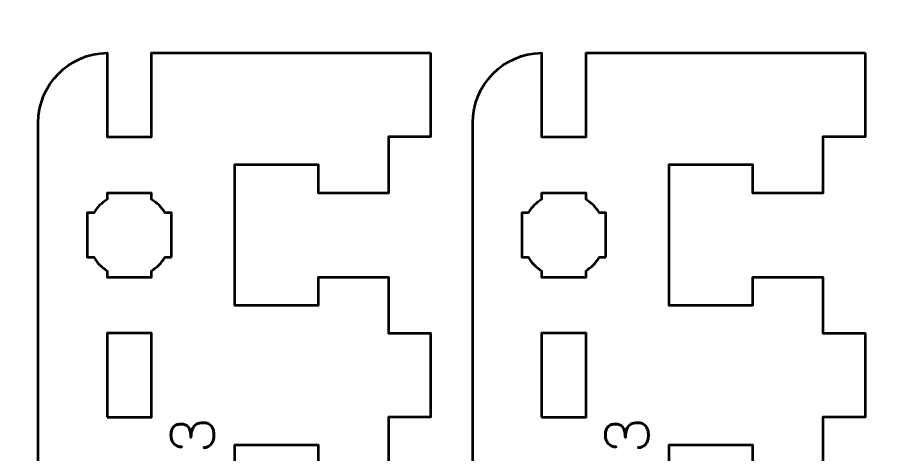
# Model space of a CAD drawing. Header units: centimetres. Extents: x -21 to 0, y -29.7 to 0.
# Drawn here: x -10.5 to -4.34, y -10.67 to -7.55 of the extents above; entities that cross this region are included whole.
import ezdxf

# ---------------------------------------------------------------- set-up
doc = ezdxf.new("R2010")
doc.units = ezdxf.units.CM
doc.header["$MEASUREMENT"] = 0
doc.layers.add('Layer 1', color=7, linetype='Continuous')

msp = doc.modelspace()

# ---------------------------------------------------------------- linework, layer by layer
at = {"layer": 'Layer 1', "color": 22, "lineweight": 53}
msp.add_open_spline([(-21.00003, -29.19995), (-21.00003, -29.19995), (-21.00003, -0.49992), (-21.00003, -0.49992), (-21.00003, -0.49992), (-21.00003, -0.22295), (-20.77694, 0.00004), (-20.49994, 0.00004), (-20.49994, 0.00004), (-20.49994, 0.00004), (-0.50008, 0.00004), (-0.50008, 0.00004), (-0.50008, 0.00004), (-0.22294, 0.00004), (0.00002, -0.22295), (0.00002, -0.49992), (0.00002, -0.49992), (0.00002, -0.49992), (0.00002, -29.19995), (0.00002, -29.19995), (0.00002, -29.19995), (0.00002, -29.47695), (-0.22294, -29.70004), (-0.50008, -29.70004), (-0.50008, -29.70004), (-0.50008, -29.70004), (-20.49994, -29.70004), (-20.49994, -29.70004), (-20.49994, -29.70004), (-20.77694, -29.70004), (-21.00003, -29.47695), (-21.00003, -29.19995)], degree=3, knots=[0, 0, 0, 0, 0.125, 0.125, 0.125, 0.125, 0.25, 0.25, 0.25, 0.25, 0.375, 0.375, 0.375, 0.375, 0.5, 0.5, 0.5, 0.5, 0.625, 0.625, 0.625, 0.625, 0.75, 0.75, 0.75, 0.75, 0.875, 0.875, 0.875, 0.875, 1, 1, 1, 1], dxfattribs=at)
at = {"layer": 'Layer 1', "color": 114, "lineweight": 53}
for points in [[(-7.55, -7.80006), (-7.55, -7.80006), (-7.85, -7.80006), (-7.85, -7.80006), (-7.85, -7.80006), (-7.85, -7.80006), (-7.84999, -7.80006), (-7.84999, -7.80006), (-7.84999, -7.80006), (-7.84999, -7.80006), (-9.54125, -7.80006), (-9.54125, -7.80006), (-9.54125, -7.80006), (-9.54125, -7.80006), (-9.54125, -8.40006), (-9.54125, -8.40006), (-9.54125, -8.40006), (-9.54125, -8.40006), (-9.85875, -8.40006), (-9.85875, -8.40006), (-9.85875, -8.40006), (-9.85875, -8.40006), (-9.85875, -7.80017), (-9.85875, -7.80017), (-9.85875, -7.80017), (-10.1308, -7.80484), (-10.35, -8.0269), (-10.35, -8.30006), (-10.35, -8.30006), (-10.35, -8.30006), (-10.35, -13.90005), (-10.35, -13.90005), (-10.35, -13.90005), (-10.35, -14.17321), (-10.1308, -14.39527), (-9.85875, -14.39994), (-9.85875, -14.39994), (-9.85875, -14.39994), (-9.85875, -13.80005), (-9.85875, -13.80005), (-9.85875, -13.80005), (-9.85875, -13.80005), (-9.54125, -13.80005), (-9.54125, -13.80005), (-9.54125, -13.80005), (-9.54125, -13.80005), (-9.54125, -14.39812), (-9.54125, -14.39812), (-9.54125, -14.39812), (-9.54125, -14.39812), (-7.55, -14.38755), (-7.55, -14.38755), (-7.55, -14.38755), (-7.55, -14.38755), (-7.55, -13.80005), (-7.55, -13.80005), (-7.55, -13.80005), (-7.55, -13.80005), (-7.85, -13.80005), (-7.85, -13.80005), (-7.85, -13.80005), (-7.85, -13.80005), (-7.85, -13.40005), (-7.85, -13.40005), (-7.85, -13.40005), (-7.85, -13.40005), (-8.35, -13.40005), (-8.35, -13.40005), (-8.35, -13.40005), (-8.35, -13.40005), (-8.35001, -13.60005), (-8.35001, -13.60005), (-8.35001, -13.60005), (-8.35001, -13.60005), (-8.95, -13.60005), (-8.95, -13.60005), (-8.95, -13.60005), (-8.95, -13.21672), (-8.95, -12.98338), (-8.95, -12.60005), (-8.95, -12.60005), (-8.95, -12.60005), (-8.35001, -12.60005), (-8.35001, -12.60005), (-8.35001, -12.60005), (-8.35001, -12.60005), (-8.35, -12.80005), (-8.35, -12.80005), (-8.35, -12.80005), (-8.35, -12.80005), (-7.84999, -12.80005), (-7.84999, -12.80005), (-7.84999, -12.80005), (-7.84999, -12.80005), (-7.85, -12.40005), (-7.85, -12.40005), (-7.85, -12.40005), (-7.85, -12.40005), (-7.55, -12.40005), (-7.55, -12.40005), (-7.55, -12.40005), (-7.55, -12.40005), (-7.55, -11.80005), (-7.55, -11.80005), (-7.55, -11.80005), (-7.55, -11.80005), (-7.85, -11.80005), (-7.85, -11.80005), (-7.85, -11.80005), (-7.85, -11.80005), (-7.85, -11.40005), (-7.85, -11.40005), (-7.85, -11.40005), (-7.85, -11.40005), (-8.35, -11.40005), (-8.35, -11.40005), (-8.35, -11.40005), (-8.35, -11.40005), (-8.35001, -11.60005), (-8.35001, -11.60005), (-8.35001, -11.60005), (-8.35001, -11.60005), (-8.95, -11.60005), (-8.95, -11.60005), (-8.95, -11.60005), (-8.95, -11.21672), (-8.95, -10.98339), (-8.95, -10.60006), (-8.95, -10.60006), (-8.95, -10.60006), (-8.35001, -10.60006), (-8.35001, -10.60006), (-8.35001, -10.60006), (-8.35001, -10.60006), (-8.35, -10.80006), (-8.35, -10.80006), (-8.35, -10.80006), (-8.35, -10.80006), (-7.84999, -10.80006), (-7.84999, -10.80006), (-7.84999, -10.80006), (-7.84999, -10.80006), (-7.85, -10.40006), (-7.85, -10.40006), (-7.85, -10.40006), (-7.85, -10.40006), (-7.55, -10.40006), (-7.55, -10.40006), (-7.55, -10.40006), (-7.55, -10.40006), (-7.55, -9.80006), (-7.55, -9.80006), (-7.55, -9.80006), (-7.55, -9.80006), (-7.85, -9.80006), (-7.85, -9.80006), (-7.85, -9.80006), (-7.85, -9.80006), (-7.85, -9.40006), (-7.85, -9.40006), (-7.85, -9.40006), (-7.85, -9.40006), (-8.35, -9.40006), (-8.35, -9.40006), (-8.35, -9.40006), (-8.35, -9.40006), (-8.35001, -9.60006), (-8.35001, -9.60006), (-8.35001, -9.60006), (-8.35001, -9.60006), (-8.95, -9.60006), (-8.95, -9.60006), (-8.95, -9.60006), (-8.95, -9.21673), (-8.95, -8.98339), (-8.95, -8.60006), (-8.95, -8.60006), (-8.95, -8.60006), (-8.35001, -8.60006), (-8.35001, -8.60006), (-8.35001, -8.60006), (-8.35001, -8.60006), (-8.35, -8.80006), (-8.35, -8.80006), (-8.35, -8.80006), (-8.35, -8.80006), (-7.84999, -8.80006), (-7.84999, -8.80006), (-7.84999, -8.80006), (-7.84999, -8.80006), (-7.85, -8.40006), (-7.85, -8.40006), (-7.85, -8.40006), (-7.85, -8.40006), (-7.55, -8.40006), (-7.55, -8.40006), (-7.55, -8.40006), (-7.55, -8.40006), (-7.55, -7.80006), (-7.55, -7.80006)], [(-4.45, -7.80006), (-4.45, -7.80006), (-4.75, -7.80006), (-4.75, -7.80006), (-4.75, -7.80006), (-4.75, -7.80006), (-4.74999, -7.80006), (-4.74999, -7.80006), (-4.74999, -7.80006), (-4.74999, -7.80006), (-6.44125, -7.80006), (-6.44125, -7.80006), (-6.44125, -7.80006), (-6.44125, -7.80006), (-6.44125, -8.40006), (-6.44125, -8.40006), (-6.44125, -8.40006), (-6.44125, -8.40006), (-6.75875, -8.40006), (-6.75875, -8.40006), (-6.75875, -8.40006), (-6.75875, -8.40006), (-6.75875, -7.80017), (-6.75875, -7.80017), (-6.75875, -7.80017), (-7.0308, -7.80484), (-7.25, -8.0269), (-7.25, -8.30006), (-7.25, -8.30006), (-7.25, -8.30006), (-7.25, -13.90005), (-7.25, -13.90005), (-7.25, -13.90005), (-7.25, -14.17321), (-7.0308, -14.39527), (-6.75875, -14.39994), (-6.75875, -14.39994), (-6.75875, -14.39994), (-6.75875, -13.80005), (-6.75875, -13.80005), (-6.75875, -13.80005), (-6.75875, -13.80005), (-6.44125, -13.80005), (-6.44125, -13.80005), (-6.44125, -13.80005), (-6.44125, -13.80005), (-6.44125, -14.39812), (-6.44125, -14.39812), (-6.44125, -14.39812), (-6.44125, -14.39812), (-4.45, -14.38755), (-4.45, -14.38755), (-4.45, -14.38755), (-4.45, -14.38755), (-4.45, -13.80005), (-4.45, -13.80005), (-4.45, -13.80005), (-4.45, -13.80005), (-4.75, -13.80005), (-4.75, -13.80005), (-4.75, -13.80005), (-4.75, -13.80005), (-4.75, -13.40005), (-4.75, -13.40005), (-4.75, -13.40005), (-4.75, -13.40005), (-5.25, -13.40005), (-5.25, -13.40005), (-5.25, -13.40005), (-5.25, -13.40005), (-5.25001, -13.60005), (-5.25001, -13.60005), (-5.25001, -13.60005), (-5.25001, -13.60005), (-5.85, -13.60005), (-5.85, -13.60005), (-5.85, -13.60005), (-5.85, -13.21672), (-5.85, -12.98338), (-5.85, -12.60005), (-5.85, -12.60005), (-5.85, -12.60005), (-5.25001, -12.60005), (-5.25001, -12.60005), (-5.25001, -12.60005), (-5.25001, -12.60005), (-5.25, -12.80005), (-5.25, -12.80005), (-5.25, -12.80005), (-5.25, -12.80005), (-4.74999, -12.80005), (-4.74999, -12.80005), (-4.74999, -12.80005), (-4.74999, -12.80005), (-4.75, -12.40005), (-4.75, -12.40005), (-4.75, -12.40005), (-4.75, -12.40005), (-4.45, -12.40005), (-4.45, -12.40005), (-4.45, -12.40005), (-4.45, -12.40005), (-4.45, -11.80005), (-4.45, -11.80005), (-4.45, -11.80005), (-4.45, -11.80005), (-4.75, -11.80005), (-4.75, -11.80005), (-4.75, -11.80005), (-4.75, -11.80005), (-4.75, -11.40005), (-4.75, -11.40005), (-4.75, -11.40005), (-4.75, -11.40005), (-5.25, -11.40005), (-5.25, -11.40005), (-5.25, -11.40005), (-5.25, -11.40005), (-5.25001, -11.60005), (-5.25001, -11.60005), (-5.25001, -11.60005), (-5.25001, -11.60005), (-5.85, -11.60005), (-5.85, -11.60005), (-5.85, -11.60005), (-5.85, -11.21672), (-5.85, -10.98339), (-5.85, -10.60006), (-5.85, -10.60006), (-5.85, -10.60006), (-5.25001, -10.60006), (-5.25001, -10.60006), (-5.25001, -10.60006), (-5.25001, -10.60006), (-5.25, -10.80006), (-5.25, -10.80006), (-5.25, -10.80006), (-5.25, -10.80006), (-4.74999, -10.80006), (-4.74999, -10.80006), (-4.74999, -10.80006), (-4.74999, -10.80006), (-4.75, -10.40006), (-4.75, -10.40006), (-4.75, -10.40006), (-4.75, -10.40006), (-4.45, -10.40006), (-4.45, -10.40006), (-4.45, -10.40006), (-4.45, -10.40006), (-4.45, -9.80006), (-4.45, -9.80006), (-4.45, -9.80006), (-4.45, -9.80006), (-4.75, -9.80006), (-4.75, -9.80006), (-4.75, -9.80006), (-4.75, -9.80006), (-4.75, -9.40006), (-4.75, -9.40006), (-4.75, -9.40006), (-4.75, -9.40006), (-5.25, -9.40006), (-5.25, -9.40006), (-5.25, -9.40006), (-5.25, -9.40006), (-5.25001, -9.60006), (-5.25001, -9.60006), (-5.25001, -9.60006), (-5.25001, -9.60006), (-5.85, -9.60006), (-5.85, -9.60006), (-5.85, -9.60006), (-5.85, -9.21673), (-5.85, -8.98339), (-5.85, -8.60006), (-5.85, -8.60006), (-5.85, -8.60006), (-5.25001, -8.60006), (-5.25001, -8.60006), (-5.25001, -8.60006), (-5.25001, -8.60006), (-5.25, -8.80006), (-5.25, -8.80006), (-5.25, -8.80006), (-5.25, -8.80006), (-4.74999, -8.80006), (-4.74999, -8.80006), (-4.74999, -8.80006), (-4.74999, -8.80006), (-4.75, -8.40006), (-4.75, -8.40006), (-4.75, -8.40006), (-4.75, -8.40006), (-4.45, -8.40006), (-4.45, -8.40006), (-4.45, -8.40006), (-4.45, -8.40006), (-4.45, -7.80006), (-4.45, -7.80006)]]:
    msp.add_open_spline(points, degree=3, knots=[0, 0, 0, 0, 0.02, 0.02, 0.02, 0.02, 0.04, 0.04, 0.04, 0.04, 0.06, 0.06, 0.06, 0.06, 0.08, 0.08, 0.08, 0.08, 0.1, 0.1, 0.1, 0.1, 0.12, 0.12, 0.12, 0.12, 0.14, 0.14, 0.14, 0.14, 0.16, 0.16, 0.16, 0.16, 0.18, 0.18, 0.18, 0.18, 0.2, 0.2, 0.2, 0.2, 0.22, 0.22, 0.22, 0.22, 0.24, 0.24, 0.24, 0.24, 0.26, 0.26, 0.26, 0.26, 0.28, 0.28, 0.28, 0.28, 0.3, 0.3, 0.3, 0.3, 0.32, 0.32, 0.32, 0.32, 0.34, 0.34, 0.34, 0.34, 0.36, 0.36, 0.36, 0.36, 0.38, 0.38, 0.38, 0.38, 0.4, 0.4, 0.4, 0.4, 0.42, 0.42, 0.42, 0.42, 0.44, 0.44, 0.44, 0.44, 0.46, 0.46, 0.46, 0.46, 0.48, 0.48, 0.48, 0.48, 0.5, 0.5, 0.5, 0.5, 0.52, 0.52, 0.52, 0.52, 0.54, 0.54, 0.54, 0.54, 0.56, 0.56, 0.56, 0.56, 0.58, 0.58, 0.58, 0.58, 0.6, 0.6, 0.6, 0.6, 0.62, 0.62, 0.62, 0.62, 0.64, 0.64, 0.64, 0.64, 0.66, 0.66, 0.66, 0.66, 0.68, 0.68, 0.68, 0.68, 0.7, 0.7, 0.7, 0.7, 0.72, 0.72, 0.72, 0.72, 0.74, 0.74, 0.74, 0.74, 0.76, 0.76, 0.76, 0.76, 0.78, 0.78, 0.78, 0.78, 0.8, 0.8, 0.8, 0.8, 0.82, 0.82, 0.82, 0.82, 0.84, 0.84, 0.84, 0.84, 0.86, 0.86, 0.86, 0.86, 0.88, 0.88, 0.88, 0.88, 0.9, 0.9, 0.9, 0.9, 0.92, 0.92, 0.92, 0.92, 0.94, 0.94, 0.94, 0.94, 0.96, 0.96, 0.96, 0.96, 0.98, 0.98, 0.98, 0.98, 1, 1, 1, 1], dxfattribs=at)
at = {"layer": 'Layer 1', "color": 250, "lineweight": 53}
for points, knots in [([(-9.4, -9.25881), (-9.4, -9.25881), (-9.44544, -9.25881), (-9.44544, -9.25881), (-9.44544, -9.25881), (-9.46967, -9.29757), (-9.5025, -9.33039), (-9.54125, -9.35462), (-9.54125, -9.35462), (-9.54125, -9.35462), (-9.54125, -9.40006), (-9.54125, -9.40006), (-9.54125, -9.40006), (-9.54125, -9.40006), (-9.7, -9.40006), (-9.7, -9.40006), (-9.7, -9.40006), (-9.7, -9.40006), (-9.85875, -9.40006), (-9.85875, -9.40006), (-9.85875, -9.40006), (-9.85875, -9.40006), (-9.85875, -9.35462), (-9.85875, -9.35462), (-9.85875, -9.35462), (-9.8975, -9.33039), (-9.93033, -9.29757), (-9.95456, -9.25881), (-9.95456, -9.25881), (-9.95456, -9.25881), (-10, -9.25881), (-10, -9.25881), (-10, -9.25881), (-10, -9.25881), (-10, -9.10006), (-10, -9.10006), (-10, -9.10006), (-10, -9.10006), (-10, -8.94131), (-10, -8.94131), (-10, -8.94131), (-10, -8.94131), (-9.95456, -8.94131), (-9.95456, -8.94131), (-9.95456, -8.94131), (-9.93033, -8.90255), (-9.8975, -8.86973), (-9.85875, -8.8455), (-9.85875, -8.8455), (-9.85875, -8.8455), (-9.85875, -8.80006), (-9.85875, -8.80006), (-9.85875, -8.80006), (-9.85875, -8.80006), (-9.7, -8.80006), (-9.7, -8.80006), (-9.7, -8.80006), (-9.7, -8.80006), (-9.54125, -8.80006), (-9.54125, -8.80006), (-9.54125, -8.80006), (-9.54125, -8.80006), (-9.54125, -8.8455), (-9.54125, -8.8455), (-9.54125, -8.8455), (-9.5025, -8.86973), (-9.46967, -8.90255), (-9.44544, -8.94131), (-9.44544, -8.94131), (-9.44544, -8.94131), (-9.4, -8.94131), (-9.4, -8.94131), (-9.4, -8.94131), (-9.4, -8.94131), (-9.4, -9.10006), (-9.4, -9.10006), (-9.4, -9.10006), (-9.4, -9.10006), (-9.4, -9.25881), (-9.4, -9.25881)], [0, 0, 0, 0, 0.05, 0.05, 0.05, 0.05, 0.1, 0.1, 0.1, 0.1, 0.15, 0.15, 0.15, 0.15, 0.2, 0.2, 0.2, 0.2, 0.25, 0.25, 0.25, 0.25, 0.3, 0.3, 0.3, 0.3, 0.35, 0.35, 0.35, 0.35, 0.4, 0.4, 0.4, 0.4, 0.45, 0.45, 0.45, 0.45, 0.5, 0.5, 0.5, 0.5, 0.55, 0.55, 0.55, 0.55, 0.6, 0.6, 0.6, 0.6, 0.65, 0.65, 0.65, 0.65, 0.7, 0.7, 0.7, 0.7, 0.75, 0.75, 0.75, 0.75, 0.8, 0.8, 0.8, 0.8, 0.85, 0.85, 0.85, 0.85, 0.9, 0.9, 0.9, 0.9, 0.95, 0.95, 0.95, 0.95, 1, 1, 1, 1]), ([(-6.3, -9.25881), (-6.3, -9.25881), (-6.34544, -9.25881), (-6.34544, -9.25881), (-6.34544, -9.25881), (-6.36967, -9.29757), (-6.4025, -9.33039), (-6.44125, -9.35462), (-6.44125, -9.35462), (-6.44125, -9.35462), (-6.44125, -9.40006), (-6.44125, -9.40006), (-6.44125, -9.40006), (-6.44125, -9.40006), (-6.6, -9.40006), (-6.6, -9.40006), (-6.6, -9.40006), (-6.6, -9.40006), (-6.75875, -9.40006), (-6.75875, -9.40006), (-6.75875, -9.40006), (-6.75875, -9.40006), (-6.75875, -9.35462), (-6.75875, -9.35462), (-6.75875, -9.35462), (-6.7975, -9.33039), (-6.83033, -9.29757), (-6.85456, -9.25881), (-6.85456, -9.25881), (-6.85456, -9.25881), (-6.9, -9.25881), (-6.9, -9.25881), (-6.9, -9.25881), (-6.9, -9.25881), (-6.9, -9.10006), (-6.9, -9.10006), (-6.9, -9.10006), (-6.9, -9.10006), (-6.9, -8.94131), (-6.9, -8.94131), (-6.9, -8.94131), (-6.9, -8.94131), (-6.85456, -8.94131), (-6.85456, -8.94131), (-6.85456, -8.94131), (-6.83033, -8.90255), (-6.7975, -8.86973), (-6.75875, -8.8455), (-6.75875, -8.8455), (-6.75875, -8.8455), (-6.75875, -8.80006), (-6.75875, -8.80006), (-6.75875, -8.80006), (-6.75875, -8.80006), (-6.6, -8.80006), (-6.6, -8.80006), (-6.6, -8.80006), (-6.6, -8.80006), (-6.44125, -8.80006), (-6.44125, -8.80006), (-6.44125, -8.80006), (-6.44125, -8.80006), (-6.44125, -8.8455), (-6.44125, -8.8455), (-6.44125, -8.8455), (-6.4025, -8.86973), (-6.36967, -8.90255), (-6.34544, -8.94131), (-6.34544, -8.94131), (-6.34544, -8.94131), (-6.3, -8.94131), (-6.3, -8.94131), (-6.3, -8.94131), (-6.3, -8.94131), (-6.3, -9.10006), (-6.3, -9.10006), (-6.3, -9.10006), (-6.3, -9.10006), (-6.3, -9.25881), (-6.3, -9.25881)], [0, 0, 0, 0, 0.05, 0.05, 0.05, 0.05, 0.1, 0.1, 0.1, 0.1, 0.15, 0.15, 0.15, 0.15, 0.2, 0.2, 0.2, 0.2, 0.25, 0.25, 0.25, 0.25, 0.3, 0.3, 0.3, 0.3, 0.35, 0.35, 0.35, 0.35, 0.4, 0.4, 0.4, 0.4, 0.45, 0.45, 0.45, 0.45, 0.5, 0.5, 0.5, 0.5, 0.55, 0.55, 0.55, 0.55, 0.6, 0.6, 0.6, 0.6, 0.65, 0.65, 0.65, 0.65, 0.7, 0.7, 0.7, 0.7, 0.75, 0.75, 0.75, 0.75, 0.8, 0.8, 0.8, 0.8, 0.85, 0.85, 0.85, 0.85, 0.9, 0.9, 0.9, 0.9, 0.95, 0.95, 0.95, 0.95, 1, 1, 1, 1]), ([(-9.85875, -10.40006), (-9.85875, -10.40006), (-9.85875, -9.80006), (-9.85875, -9.80006), (-9.85875, -9.80006), (-9.85875, -9.80006), (-9.54125, -9.80006), (-9.54125, -9.80006), (-9.54125, -9.80006), (-9.54125, -9.80006), (-9.54125, -10.40006), (-9.54125, -10.40006), (-9.54125, -10.40006), (-9.54125, -10.40006), (-9.85875, -10.40006), (-9.85875, -10.40006)], [0, 0, 0, 0, 0.25, 0.25, 0.25, 0.25, 0.5, 0.5, 0.5, 0.5, 0.75, 0.75, 0.75, 0.75, 1, 1, 1, 1]), ([(-6.75875, -10.40006), (-6.75875, -10.40006), (-6.75875, -9.80006), (-6.75875, -9.80006), (-6.75875, -9.80006), (-6.75875, -9.80006), (-6.44125, -9.80006), (-6.44125, -9.80006), (-6.44125, -9.80006), (-6.44125, -9.80006), (-6.44125, -10.40006), (-6.44125, -10.40006), (-6.44125, -10.40006), (-6.44125, -10.40006), (-6.75875, -10.40006), (-6.75875, -10.40006)], [0, 0, 0, 0, 0.25, 0.25, 0.25, 0.25, 0.5, 0.5, 0.5, 0.5, 0.75, 0.75, 0.75, 0.75, 1, 1, 1, 1])]:
    msp.add_open_spline(points, degree=3, knots=knots, dxfattribs=at)
at = {"layer": 'Layer 1', "color": 30, "lineweight": 53}
for points in [[(-9.17274, -10.61768), (-9.1575, -10.61761), (-9.14424, -10.61408), (-9.13274, -10.6071), (-9.13274, -10.6071), (-9.12131, -10.60011), (-9.11235, -10.59016), (-9.10593, -10.57718), (-9.10593, -10.57718), (-9.09951, -10.5642), (-9.09626, -10.54861), (-9.09612, -10.53047), (-9.09612, -10.53047), (-9.09612, -10.51686), (-9.09753, -10.50451), (-9.10049, -10.49329), (-9.10049, -10.49329), (-9.10346, -10.48214), (-9.10804, -10.47255), (-9.11432, -10.46443), (-9.11432, -10.46443), (-9.1206, -10.45632), (-9.12872, -10.45011), (-9.13859, -10.44567), (-9.13859, -10.44567), (-9.14854, -10.44129), (-9.16047, -10.43911), (-9.17444, -10.43904), (-9.17444, -10.43904), (-9.19306, -10.43896), (-9.2088, -10.44277), (-9.22157, -10.45032), (-9.22157, -10.45032), (-9.23434, -10.45787), (-9.24393, -10.46959), (-9.25049, -10.48532), (-9.25049, -10.48532), (-9.25706, -10.50105), (-9.26037, -10.52123), (-9.26037, -10.54571), (-9.26037, -10.54571), (-9.2603, -10.52744), (-9.26199, -10.51213), (-9.26545, -10.49964), (-9.26545, -10.49964), (-9.26891, -10.48722), (-9.27378, -10.47728), (-9.28013, -10.4698), (-9.28013, -10.4698), (-9.28641, -10.46232), (-9.29389, -10.45689), (-9.30249, -10.45364), (-9.30249, -10.45364), (-9.31103, -10.45032), (-9.32041, -10.4487), (-9.33064, -10.44877), (-9.33064, -10.44877), (-9.34088, -10.4487), (-9.35033, -10.45011), (-9.35908, -10.45293), (-9.35908, -10.45293), (-9.36783, -10.45569), (-9.37552, -10.4602), (-9.38208, -10.46634), (-9.38208, -10.46634), (-9.38864, -10.47248), (-9.39379, -10.48059), (-9.39746, -10.49054), (-9.39746, -10.49054), (-9.40113, -10.50056), (-9.40296, -10.51277), (-9.40303, -10.52709), (-9.40303, -10.52709), (-9.40296, -10.54134), (-9.40085, -10.55383), (-9.39675, -10.56441), (-9.39675, -10.56441), (-9.39266, -10.57507), (-9.38709, -10.58381), (-9.37996, -10.59087), (-9.37996, -10.59087), (-9.37284, -10.59785), (-9.36472, -10.60308), (-9.35555, -10.60653), (-9.35555, -10.60653), (-9.34638, -10.61006), (-9.33664, -10.61175), (-9.32641, -10.61175), (-9.32641, -10.61175), (-9.33664, -10.61175), (-9.34638, -10.61006), (-9.35555, -10.60653), (-9.35555, -10.60653), (-9.36472, -10.60308), (-9.37284, -10.59785), (-9.37996, -10.59087), (-9.37996, -10.59087), (-9.38709, -10.58381), (-9.39266, -10.57507), (-9.39675, -10.56441), (-9.39675, -10.56441), (-9.40085, -10.55383), (-9.40296, -10.54134), (-9.40303, -10.52709), (-9.40303, -10.52709), (-9.40296, -10.51277), (-9.40113, -10.50056), (-9.39746, -10.49054), (-9.39746, -10.49054), (-9.39379, -10.48059), (-9.38864, -10.47248), (-9.38208, -10.46634), (-9.38208, -10.46634), (-9.37552, -10.4602), (-9.36783, -10.45569), (-9.35908, -10.45293), (-9.35908, -10.45293), (-9.35033, -10.45011), (-9.34088, -10.4487), (-9.33064, -10.44877), (-9.33064, -10.44877), (-9.32041, -10.4487), (-9.31103, -10.45032), (-9.30249, -10.45364), (-9.30249, -10.45364), (-9.29389, -10.45689), (-9.28641, -10.46232), (-9.28013, -10.4698), (-9.28013, -10.4698), (-9.27378, -10.47728), (-9.26891, -10.48722), (-9.26545, -10.49964), (-9.26545, -10.49964), (-9.26199, -10.51213), (-9.2603, -10.52744), (-9.26037, -10.54571), (-9.26037, -10.54571), (-9.26037, -10.52123), (-9.25706, -10.50105), (-9.25049, -10.48532), (-9.25049, -10.48532), (-9.24393, -10.46959), (-9.23434, -10.45787), (-9.22157, -10.45032), (-9.22157, -10.45032), (-9.2088, -10.44277), (-9.19306, -10.43896), (-9.17444, -10.43904), (-9.17444, -10.43904), (-9.16047, -10.43911), (-9.14854, -10.44129), (-9.13859, -10.44567), (-9.13859, -10.44567), (-9.12872, -10.45011), (-9.1206, -10.45632), (-9.11432, -10.46443), (-9.11432, -10.46443), (-9.10804, -10.47255), (-9.10346, -10.48214), (-9.10049, -10.49329), (-9.10049, -10.49329), (-9.09753, -10.50451), (-9.09612, -10.51686), (-9.09612, -10.53047), (-9.09612, -10.53047), (-9.09626, -10.54861), (-9.09951, -10.5642), (-9.10593, -10.57718), (-9.10593, -10.57718), (-9.11235, -10.59016), (-9.12131, -10.60011), (-9.13274, -10.6071), (-9.13274, -10.6071), (-9.14424, -10.61408), (-9.1575, -10.61761), (-9.17274, -10.61768)], [(-6.07274, -10.61768), (-6.0575, -10.61761), (-6.04424, -10.61408), (-6.03274, -10.6071), (-6.03274, -10.6071), (-6.02131, -10.60011), (-6.01235, -10.59016), (-6.00593, -10.57718), (-6.00593, -10.57718), (-5.99951, -10.5642), (-5.99626, -10.54861), (-5.99612, -10.53047), (-5.99612, -10.53047), (-5.99612, -10.51686), (-5.99753, -10.50451), (-6.00049, -10.49329), (-6.00049, -10.49329), (-6.00346, -10.48214), (-6.00804, -10.47255), (-6.01432, -10.46443), (-6.01432, -10.46443), (-6.0206, -10.45632), (-6.02872, -10.45011), (-6.03859, -10.44567), (-6.03859, -10.44567), (-6.04854, -10.44129), (-6.06047, -10.43911), (-6.07444, -10.43904), (-6.07444, -10.43904), (-6.09306, -10.43896), (-6.1088, -10.44277), (-6.12157, -10.45032), (-6.12157, -10.45032), (-6.13434, -10.45787), (-6.14393, -10.46959), (-6.15049, -10.48532), (-6.15049, -10.48532), (-6.15706, -10.50105), (-6.16037, -10.52123), (-6.16037, -10.54571), (-6.16037, -10.54571), (-6.1603, -10.52744), (-6.16199, -10.51213), (-6.16545, -10.49964), (-6.16545, -10.49964), (-6.16891, -10.48722), (-6.17378, -10.47728), (-6.18013, -10.4698), (-6.18013, -10.4698), (-6.18641, -10.46232), (-6.19389, -10.45689), (-6.20249, -10.45364), (-6.20249, -10.45364), (-6.21103, -10.45032), (-6.22041, -10.4487), (-6.23064, -10.44877), (-6.23064, -10.44877), (-6.24088, -10.4487), (-6.25033, -10.45011), (-6.25908, -10.45293), (-6.25908, -10.45293), (-6.26783, -10.45569), (-6.27552, -10.4602), (-6.28208, -10.46634), (-6.28208, -10.46634), (-6.28864, -10.47248), (-6.29379, -10.48059), (-6.29746, -10.49054), (-6.29746, -10.49054), (-6.30113, -10.50056), (-6.30296, -10.51277), (-6.30303, -10.52709), (-6.30303, -10.52709), (-6.30296, -10.54134), (-6.30085, -10.55383), (-6.29675, -10.56441), (-6.29675, -10.56441), (-6.29266, -10.57507), (-6.28709, -10.58381), (-6.27996, -10.59087), (-6.27996, -10.59087), (-6.27284, -10.59785), (-6.26472, -10.60308), (-6.25555, -10.60653), (-6.25555, -10.60653), (-6.24638, -10.61006), (-6.23664, -10.61175), (-6.22641, -10.61175), (-6.22641, -10.61175), (-6.23664, -10.61175), (-6.24638, -10.61006), (-6.25555, -10.60653), (-6.25555, -10.60653), (-6.26472, -10.60308), (-6.27284, -10.59785), (-6.27996, -10.59087), (-6.27996, -10.59087), (-6.28709, -10.58381), (-6.29266, -10.57507), (-6.29675, -10.56441), (-6.29675, -10.56441), (-6.30085, -10.55383), (-6.30296, -10.54134), (-6.30303, -10.52709), (-6.30303, -10.52709), (-6.30296, -10.51277), (-6.30113, -10.50056), (-6.29746, -10.49054), (-6.29746, -10.49054), (-6.29379, -10.48059), (-6.28864, -10.47248), (-6.28208, -10.46634), (-6.28208, -10.46634), (-6.27552, -10.4602), (-6.26783, -10.45569), (-6.25908, -10.45293), (-6.25908, -10.45293), (-6.25033, -10.45011), (-6.24088, -10.4487), (-6.23064, -10.44877), (-6.23064, -10.44877), (-6.22041, -10.4487), (-6.21103, -10.45032), (-6.20249, -10.45364), (-6.20249, -10.45364), (-6.19389, -10.45689), (-6.18641, -10.46232), (-6.18013, -10.4698), (-6.18013, -10.4698), (-6.17378, -10.47728), (-6.16891, -10.48722), (-6.16545, -10.49964), (-6.16545, -10.49964), (-6.16199, -10.51213), (-6.1603, -10.52744), (-6.16037, -10.54571), (-6.16037, -10.54571), (-6.16037, -10.52123), (-6.15706, -10.50105), (-6.15049, -10.48532), (-6.15049, -10.48532), (-6.14393, -10.46959), (-6.13434, -10.45787), (-6.12157, -10.45032), (-6.12157, -10.45032), (-6.1088, -10.44277), (-6.09306, -10.43896), (-6.07444, -10.43904), (-6.07444, -10.43904), (-6.06047, -10.43911), (-6.04854, -10.44129), (-6.03859, -10.44567), (-6.03859, -10.44567), (-6.02872, -10.45011), (-6.0206, -10.45632), (-6.01432, -10.46443), (-6.01432, -10.46443), (-6.00804, -10.47255), (-6.00346, -10.48214), (-6.00049, -10.49329), (-6.00049, -10.49329), (-5.99753, -10.50451), (-5.99612, -10.51686), (-5.99612, -10.53047), (-5.99612, -10.53047), (-5.99626, -10.54861), (-5.99951, -10.5642), (-6.00593, -10.57718), (-6.00593, -10.57718), (-6.01235, -10.59016), (-6.02131, -10.60011), (-6.03274, -10.6071), (-6.03274, -10.6071), (-6.04424, -10.61408), (-6.0575, -10.61761), (-6.07274, -10.61768)]]:
    msp.add_open_spline(points, degree=3, knots=[0, 0, 0, 0, 0.0227273, 0.0227273, 0.0227273, 0.0227273, 0.0454545, 0.0454545, 0.0454545, 0.0454545, 0.0681818, 0.0681818, 0.0681818, 0.0681818, 0.0909091, 0.0909091, 0.0909091, 0.0909091, 0.1136364, 0.1136364, 0.1136364, 0.1136364, 0.1363636, 0.1363636, 0.1363636, 0.1363636, 0.1590909, 0.1590909, 0.1590909, 0.1590909, 0.1818182, 0.1818182, 0.1818182, 0.1818182, 0.2045455, 0.2045455, 0.2045455, 0.2045455, 0.2272727, 0.2272727, 0.2272727, 0.2272727, 0.25, 0.25, 0.25, 0.25, 0.2727273, 0.2727273, 0.2727273, 0.2727273, 0.2954545, 0.2954545, 0.2954545, 0.2954545, 0.3181818, 0.3181818, 0.3181818, 0.3181818, 0.3409091, 0.3409091, 0.3409091, 0.3409091, 0.3636364, 0.3636364, 0.3636364, 0.3636364, 0.3863636, 0.3863636, 0.3863636, 0.3863636, 0.4090909, 0.4090909, 0.4090909, 0.4090909, 0.4318182, 0.4318182, 0.4318182, 0.4318182, 0.4545455, 0.4545455, 0.4545455, 0.4545455, 0.4772727, 0.4772727, 0.4772727, 0.4772727, 0.5, 0.5, 0.5, 0.5, 0.5227273, 0.5227273, 0.5227273, 0.5227273, 0.5454545, 0.5454545, 0.5454545, 0.5454545, 0.5681818, 0.5681818, 0.5681818, 0.5681818, 0.5909091, 0.5909091, 0.5909091, 0.5909091, 0.6136364, 0.6136364, 0.6136364, 0.6136364, 0.6363636, 0.6363636, 0.6363636, 0.6363636, 0.6590909, 0.6590909, 0.6590909, 0.6590909, 0.6818182, 0.6818182, 0.6818182, 0.6818182, 0.7045455, 0.7045455, 0.7045455, 0.7045455, 0.7272727, 0.7272727, 0.7272727, 0.7272727, 0.75, 0.75, 0.75, 0.75, 0.7727273, 0.7727273, 0.7727273, 0.7727273, 0.7954545, 0.7954545, 0.7954545, 0.7954545, 0.8181818, 0.8181818, 0.8181818, 0.8181818, 0.8409091, 0.8409091, 0.8409091, 0.8409091, 0.8636364, 0.8636364, 0.8636364, 0.8636364, 0.8863636, 0.8863636, 0.8863636, 0.8863636, 0.9090909, 0.9090909, 0.9090909, 0.9090909, 0.9318182, 0.9318182, 0.9318182, 0.9318182, 0.9545455, 0.9545455, 0.9545455, 0.9545455, 0.9772727, 0.9772727, 0.9772727, 0.9772727, 1, 1, 1, 1], dxfattribs=at)

doc.saveas('drawing.dxf')
